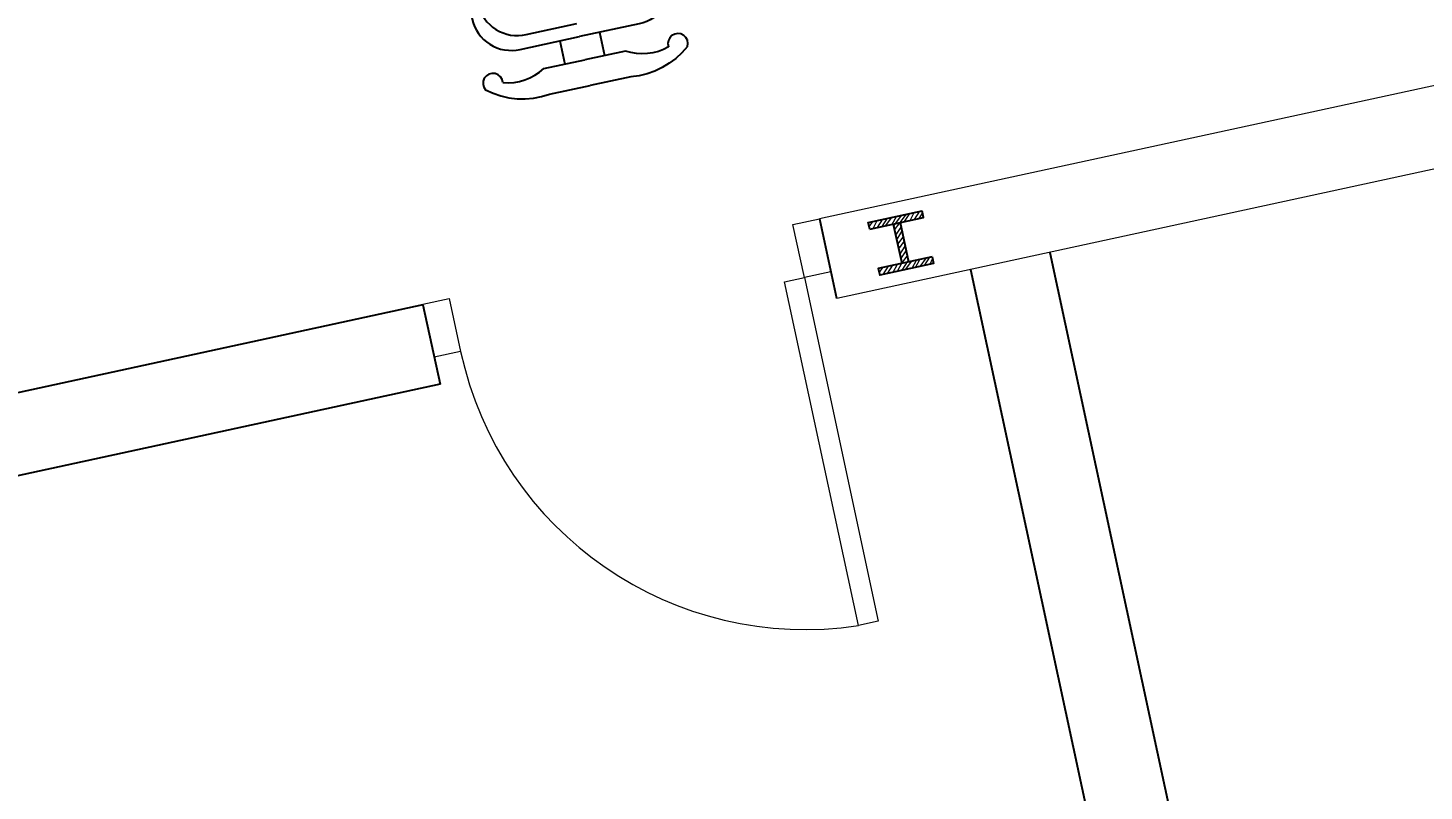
# Model space of a CAD drawing. Header units: inches. Extents: x -48022 to 80112, y -8164 to 5118.
# Drawn here: x 63777.7 to 63881, y 729.7 to 786.1 of the extents above; entities that cross this region are included whole.
import ezdxf
from ezdxf.xclip import XClip

# ---------------------------------------------------------------- set-up
doc = ezdxf.new("R2010")
doc.units = ezdxf.units.IN
doc.header["$LTSCALE"] = 10
doc.header["$XCLIPFRAME"] = 0
doc.header["$PDMODE"] = 32
doc.linetypes.add('Amconstr', pattern=[9999, 9999, 0])
for name, color, linetype in [('1_DIM', 1, 'Continuous'), ('1_TEXT', 3, 'Continuous'), ('A-WALL-BLWK', 33, 'Continuous'), ('NOITHAT', 21, 'Continuous'), ('WALL', 4, 'Continuous')]:
    doc.layers.add(name, color=color, linetype=linetype)
doc.layers.add('A-DOOR', color=2, linetype='Continuous', lineweight=20)
doc.styles.add('ARC_IMP 001 1_1', font='ARIALN.TTF', dxfattribs={"height": 0.078125})
doc.styles.get("Standard").update_dxf_attribs({"font": 'sanss___.ttf'})
doc.dimstyles.new('STANDARD_WS', dxfattribs={"dimscale": 180, "dimtxt": 0.18, "dimasz": 0.0625, "dimexe": 0.1875, "dimexo": 0.0625, "dimgap": 0.09375, "dimtad": 0, "dimdec": 0, "dimzin": 3, "dimdsep": 46, "dimlunit": 4, "dimtxsty": 'Standard', "dimblk": 'DOT', "dimcen": 0.09375, "dimadec": 3, "dimazin": 0, "dimtfac": 1, "dimtdec": 0, "dimtofl": 0, "dimtmove": 1, "dimatfit": 3, "dimldrblk": 'CLOSED', "dimfxl": 0, "dimfrac": 2, "dimtolj": 1, "dimtzin": 3, "dimarcsym": 0})

# ---------------------------------------------------------------- blocks, each defined once
blk = doc.blocks.new('pdf plan')
at = {"color": 250, "linetype": 'Continuous', "lineweight": 13}
for points in [[(405.571, 400.25), (405.571, 360.555), (405.571, 360.555)], [(406.746, 400.25), (406.746, 360.555), (406.746, 360.555)], [(405.571, 360.555), (406.746, 360.555), (406.746, 360.555)]]:
    blk.add_lwpolyline(points, dxfattribs=at)
at = {"color": 250, "linetype": 'Continuous', "lineweight": 25}
for points in [[(405.869, 361.233), (405.77, 361.233), (405.77, 362.027)], [(405.869, 361.233), (405.869, 362.027), (405.77, 362.027)], [(406.448, 362.027), (406.448, 361.233), (406.547, 361.233)], [(406.448, 362.027), (406.547, 362.027), (406.547, 362.027)], [(406.547, 362.027), (406.547, 361.233), (406.547, 361.233)], [(405.869, 361.679), (406.448, 361.679), (406.448, 361.679)], [(405.869, 361.58), (406.448, 361.58), (406.448, 361.58)]]:
    blk.add_lwpolyline(points, dxfattribs=at)
at = {"color": 250, "linetype": 'Continuous', "lineweight": 20}
for points in [[(405.869, 361.894), (405.77, 361.994), (405.77, 361.994)], [(405.869, 361.961), (405.803, 362.027), (405.803, 362.027)], [(406.547, 361.894), (406.448, 361.994), (406.448, 361.994)], [(406.547, 361.828), (406.448, 361.944), (406.448, 361.944)], [(406.547, 361.977), (406.481, 362.027), (406.481, 362.027)], [(405.869, 361.828), (405.77, 361.911), (405.77, 361.911)], [(405.869, 361.746), (405.77, 361.845), (405.77, 361.845)], [(405.952, 361.58), (405.869, 361.679), (405.77, 361.795)], [(405.902, 361.58), (405.869, 361.613), (405.77, 361.729)], [(406.547, 361.762), (406.448, 361.845), (406.448, 361.845)], [(406.547, 361.712), (406.448, 361.795), (406.448, 361.795)], [(406.547, 361.613), (406.448, 361.729), (406.448, 361.729)], [(405.869, 361.564), (405.77, 361.646), (405.77, 361.646)], [(405.869, 361.464), (405.77, 361.58), (405.77, 361.58)], [(405.869, 361.415), (405.77, 361.514), (405.77, 361.514)], [(406.035, 361.58), (405.935, 361.679), (405.935, 361.679)], [(406.101, 361.58), (406.001, 361.679), (406.001, 361.679)], [(406.167, 361.58), (406.084, 361.679), (406.084, 361.679)], [(406.233, 361.58), (406.15, 361.679), (406.15, 361.679)], [(406.316, 361.58), (406.216, 361.679), (406.216, 361.679)], [(406.382, 361.58), (406.283, 361.679), (406.283, 361.679)], [(406.547, 361.497), (406.448, 361.58), (406.365, 361.679)], [(406.547, 361.564), (406.431, 361.679), (406.431, 361.679)], [(406.547, 361.431), (406.448, 361.514), (406.448, 361.514)], [(405.869, 361.349), (405.77, 361.448), (405.77, 361.448)], [(405.869, 361.282), (405.77, 361.365), (405.77, 361.365)], [(406.547, 361.349), (406.448, 361.448), (406.448, 361.448)], [(406.547, 361.282), (406.448, 361.382), (406.448, 361.382)], [(405.836, 361.233), (405.77, 361.299), (405.77, 361.299)], [(406.514, 361.233), (406.448, 361.299), (406.448, 361.299)]]:
    blk.add_lwpolyline(points, dxfattribs=at)
at = {"layer": 'A-DOOR', "color": 250}
for points in [[(405.571, 360.165), (405.571, 360.555), (406.351, 360.553), (406.35, 360.164)], [(406.35, 360.164), (411.417, 360.155), (411.416, 359.862), (406.35, 359.871)], [(405.561, 354.709), (405.562, 355.099), (406.341, 355.097), (406.341, 354.707)]]:
    blk.add_lwpolyline(points, close=True, dxfattribs=at)
blk.add_arc((406.344, 360.18), 5.082, 269.9737, 356.4219, dxfattribs=at)
at = {"layer": 'A-WALL-BLWK', "color": 250}
for p, q in [((406.746, 363.697), (431.143, 363.654)), ((406.746, 362.528), (431.141, 362.485))]:
    blk.add_line(p, q, dxfattribs=at)
at = {"layer": 'NOITHAT', "color": 250}
for p, q in [((402.272, 358.028), (402.615, 358.027)), ((402.271, 357.443), (402.614, 357.443))]:
    blk.add_line(p, q, dxfattribs=at)
for points in [[(399.36, 357.741), (399.362, 358.617, -0.414214), (399.948, 359.201), (401.701, 359.198, -0.418376), (402.273, 358.612), (402.272, 357.735)], [(402.74, 359.222, -0.207066), (402.994, 358.332), (402.993, 357.734)], [(402.687, 358.957, -0.214578), (402.616, 358.335), (402.615, 357.735)], [(399.36, 357.741), (399.359, 356.864, 0.414214), (399.942, 356.278), (401.696, 356.275, 0.418376), (402.27, 356.859), (402.272, 357.735)], [(399.544, 357.74), (399.543, 356.995, 0.28028), (400.126, 356.278), (401.506, 356.406, 0.418376), (402.08, 356.99), (402.081, 357.736)], [(402.683, 356.513, 0.214578), (402.613, 357.134), (402.615, 357.735)], [(402.735, 356.247, 0.207066), (402.992, 357.136), (402.993, 357.734)]]:
    blk.add_lwpolyline(points, format="xyb", dxfattribs=at)
for centre, start, end in [((402.668, 359.098), 59.7219, 277.434), ((402.664, 356.371), 82.3643, 300.0763)]:
    blk.add_arc(centre, 0.143, start, end, dxfattribs=at)
at = {"layer": 'WALL', "color": 250, "linetype": 'Amconstr', "lineweight": 25}
for p, q in [((405.571, 360.555), (406.741, 360.555)), ((405.571, 354.709), (405.571, 346.545)), ((405.571, 354.709), (406.741, 354.709)), ((406.741, 354.709), (406.741, 346.543))]:
    blk.add_line(p, q, dxfattribs=at)
blk = doc.blocks.new('_Dot')
at = {"color": 0, "linetype": 'ByBlock', "lineweight": -2}
blk.add_line((-0.5, 0), (-1, 0), dxfattribs=at)
at = {"color": 0, "linetype": 'ByBlock', "const_width": 0.5}
blk.add_lwpolyline([(-0.25, 0, 1), (0.25, 0, 1)], format="xyb", close=True, dxfattribs=at)
blk = doc.blocks.new('*D201')
at = {"layer": '1_DIM', "color": 0, "lineweight": -2, "transparency": 16777216}
blk.add_line((66319.12, -277.29), (66319.12, 641.74), dxfattribs=at)
for start, end in [(90.060638, 95.578407), (96.552079, 102.069847)]:
    blk.add_arc((66319.12, -10021.85), 10629.84, start, end, dxfattribs=at)
at = {"layer": 'Defpoints', "color": 0, "transparency": 16777216}
for p in [(63731.75, 2015.89), (65569.57, 581.53), (64150.66, 66.92), (66319.12, -288.54), (66319.12, -1080.54)]:
    blk.add_point(p, dxfattribs=at)
at = {"layer": '1_DIM', "color": 0, "lineweight": -2, "transparency": 16777216, "xscale": 11.25, "yscale": 11.25, "zscale": 11.25}
for p, rotation in [((66319.12, 607.99), 0.03031924790928877), ((64085.38, 370.64), 192.1001664814439)]:
    blk.add_blockref('_Dot', p, dxfattribs=dict(at, rotation=rotation))
at = {"layer": '1_DIM', "color": 0, "transparency": 16777216, "insert": (65195.96, 548.48), "char_height": 32.4, "attachment_point": 5, "rotation": 6.0652}
blk.add_mtext('\\A1;12.130°', dxfattribs=at)
blk = doc.blocks.new('_Closed')
at = {"color": 0, "linetype": 'ByBlock', "lineweight": -2}
for p, q in [((-1, 0.1667), (0, 0)), ((-1, 0.1667), (-1, -0.1667)), ((0, 0), (-1, -0.1667)), ((0, 0), (-1, 0))]:
    blk.add_line(p, q, dxfattribs=at)

msp = doc.modelspace()

# ---------------------------------------------------------------- block references
at = {"linetype": 'Amconstr', "lineweight": 25}
ref = msp.add_blockref('pdf plan', (61586.99, 2414.1), dxfattribs=dict(at, xscale=5.131858713091743, yscale=5.131858713091743, zscale=5.131858713091743, rotation=282.2313422511228))
XClip(ref).set_block_clipping_path([(164.4791717222, 449.2939431408), (576.659918646, 448.5683895352), (739.282937211, 285.3718372324), (658.1213050436, 204.4954374036), (528.9983881636, 334.0737409183), (235.5965602188, 334.5902103453), (235.5625337246, 315.2600524106), (164.2434555072, 315.3855939715)])

# ---------------------------------------------------------------- texts
at = {"layer": '1_TEXT', "linetype": 'Amconstr', "lineweight": 25, "insert": (64041.47, 1142.18), "char_height": 86.0695, "width": 931.0665, "attachment_point": 2, "rotation": 282.1305, "line_spacing_factor": 0.930915, "style": 'ARC_IMP 001 1_1'}
msp.add_mtext('PROPOSED ADMIN. BUILDING', dxfattribs=at)

# ---------------------------------------------------------------- dimensions: what is measured, and where the dimension line sits
at = {"layer": '1_DIM'}
dim = msp.add_angular_dim_2l(base=(65569.5702, 581.5268), line1=((64150.6587, 66.9208), (63731.7517, 2015.8874)), line2=((66319.12, -1080.5431), (66319.12, -288.5431)), dimstyle='STANDARD_WS', dxfattribs=at)
dim.commit()
dim.dimension.update_dxf_attribs({"geometry": '*D201', "text_midpoint": (65195.9619, 548.4831)})

doc.saveas('drawing.dxf')
